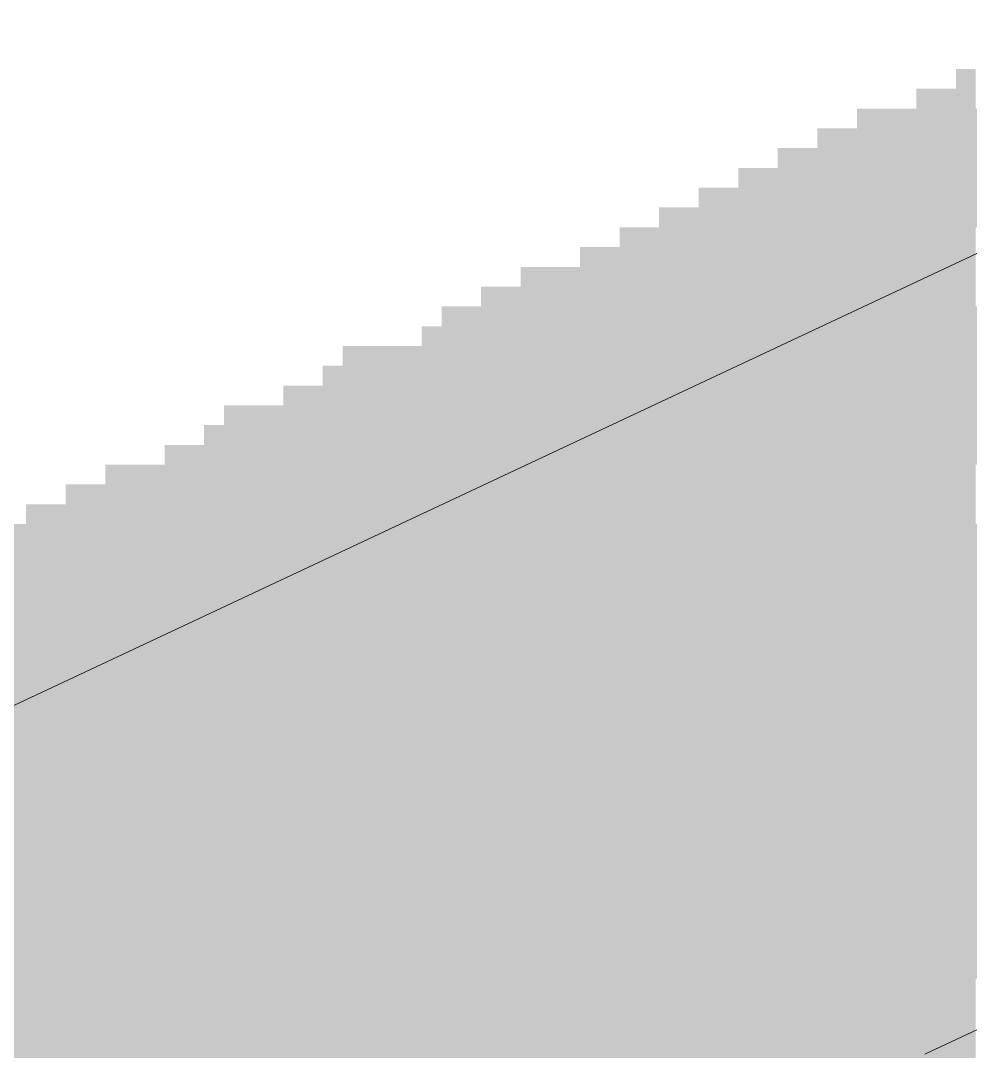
# Paper-space layout '03 3D Building and Roof' of a CAD drawing. Header units: millimetres. Extents: x 5 to 415, y 5 to 292.
# Drawn here: x 249.03 to 253.65, y 86.31 to 91.33 of the extents above; entities that cross this region are included whole.
import ezdxf

# ---------------------------------------------------------------- set-up
doc = ezdxf.new("R2010")
doc.units = ezdxf.units.MM
doc.layers.add('EXISTING', color=7, linetype='Continuous')
doc.layers.add('IMAGES', color=7, linetype='Continuous')

# ---------------------------------------------------------------- blocks, each defined once
blk = doc.blocks.new('SHEET_03')
at = {"layer": 'EXISTING', "color": 250, "lineweight": 9}
for p, q in [((226.0519, 77.2264), (265.0701, 95.5444)), ((253.432, 86.2974), (255.2428, 87.1475))]:
    blk.add_line(p, q, dxfattribs=at)
at = {"layer": 'IMAGES', "color": 7}
for points in [[(253.5836, 91.0014), (253.68, 91.0014), (253.5836, 91.0978), (253.68, 91.0978)], [(253.3909, 90.905), (253.4873, 90.905), (253.3909, 91.0014), (253.4873, 91.0014)], [(253.4873, 90.905), (253.5836, 90.905), (253.4873, 91.0014), (253.5836, 91.0014)], [(253.5836, 90.905), (253.68, 90.905), (253.5836, 91.0014), (253.68, 91.0014)], [(253.1018, 90.8086), (253.2945, 90.8086), (253.1018, 90.905), (253.2945, 90.905)], [(253.2945, 90.8086), (253.3909, 90.8086), (253.2945, 90.905), (253.3909, 90.905)], [(253.3909, 90.8086), (253.5836, 90.8086), (253.3909, 90.905), (253.5836, 90.905)], [(253.5836, 90.8086), (254.74, 90.8086), (253.5836, 90.905), (254.74, 90.905)], [(252.9091, 90.7122), (253.0055, 90.7122), (252.9091, 90.8086), (253.0055, 90.8086)], [(253.0055, 90.7122), (253.1018, 90.7122), (253.0055, 90.8086), (253.1018, 90.8086)], [(253.1018, 90.7122), (253.1982, 90.7122), (253.1018, 90.8086), (253.1982, 90.8086)], [(253.1982, 90.7122), (253.3909, 90.7122), (253.1982, 90.8086), (253.3909, 90.8086)], [(253.3909, 90.7122), (254.5473, 90.7122), (253.3909, 90.8086), (254.5473, 90.8086)], [(252.7164, 90.6158), (252.8127, 90.6158), (252.7164, 90.7122), (252.8127, 90.7122)], [(252.8127, 90.6158), (252.9091, 90.6158), (252.8127, 90.7122), (252.9091, 90.7122)], [(252.9091, 90.6158), (253.0055, 90.6158), (252.9091, 90.7122), (253.0055, 90.7122)], [(253.0055, 90.6158), (253.1018, 90.6158), (253.0055, 90.7122), (253.1018, 90.7122)], [(253.1018, 90.6158), (253.1982, 90.6158), (253.1018, 90.7122), (253.1982, 90.7122)], [(253.1982, 90.6158), (254.3545, 90.6158), (253.1982, 90.7122), (254.3545, 90.7122)], [(252.5236, 90.5194), (252.62, 90.5194), (252.5236, 90.6158), (252.62, 90.6158)], [(252.62, 90.5194), (252.7164, 90.5194), (252.62, 90.6158), (252.7164, 90.6158)], [(252.7164, 90.5194), (252.9091, 90.5194), (252.7164, 90.6158), (252.9091, 90.6158)], [(252.9091, 90.5194), (253.0055, 90.5194), (252.9091, 90.6158), (253.0055, 90.6158)], [(253.0055, 90.5194), (253.1018, 90.5194), (253.0055, 90.6158), (253.1018, 90.6158)], [(253.1018, 90.5194), (254.0655, 90.5194), (253.1018, 90.6158), (254.0655, 90.6158)], [(252.3309, 90.423), (252.4273, 90.423), (252.3309, 90.5194), (252.4273, 90.5194)], [(252.4273, 90.423), (252.5236, 90.423), (252.4273, 90.5194), (252.5236, 90.5194)], [(252.5236, 90.423), (252.62, 90.423), (252.5236, 90.5194), (252.62, 90.5194)], [(252.62, 90.423), (252.7164, 90.423), (252.62, 90.5194), (252.7164, 90.5194)], [(252.7164, 90.423), (253.9691, 90.423), (252.7164, 90.5194), (253.9691, 90.5194)], [(252.1382, 90.3266), (252.2345, 90.3266), (252.1382, 90.423), (252.2345, 90.423)], [(252.2345, 90.3266), (252.3309, 90.3266), (252.2345, 90.423), (252.3309, 90.423)], [(252.3309, 90.3266), (252.5236, 90.3266), (252.3309, 90.423), (252.5236, 90.423)], [(252.5236, 90.3266), (252.62, 90.3266), (252.5236, 90.423), (252.62, 90.423)], [(252.62, 90.3266), (253.7764, 90.3266), (252.62, 90.423), (253.7764, 90.423)], [(251.9455, 90.2302), (252.0418, 90.2302), (251.9455, 90.3266), (252.0418, 90.3266)], [(252.0418, 90.2302), (252.1382, 90.2302), (252.0418, 90.3266), (252.1382, 90.3266)], [(252.1382, 90.2302), (252.2345, 90.2302), (252.1382, 90.3266), (252.2345, 90.3266)], [(252.2345, 90.2302), (253.4873, 90.2302), (252.2345, 90.3266), (253.4873, 90.3266)], [(253.4873, 90.2302), (253.5836, 90.2302), (253.4873, 90.3266), (253.5836, 90.3266)], [(253.5836, 90.2302), (253.68, 90.2302), (253.5836, 90.3266), (253.68, 90.3266)], [(251.7527, 90.1338), (251.8491, 90.1338), (251.7527, 90.2302), (251.8491, 90.2302)], [(251.8491, 90.1338), (251.9455, 90.1338), (251.8491, 90.2302), (251.9455, 90.2302)], [(251.9455, 90.1338), (252.0418, 90.1338), (251.9455, 90.2302), (252.0418, 90.2302)], [(252.0418, 90.1338), (252.1382, 90.1338), (252.0418, 90.2302), (252.1382, 90.2302)], [(252.1382, 90.1338), (253.2945, 90.1338), (252.1382, 90.2302), (253.2945, 90.2302)], [(253.2945, 90.1338), (253.3909, 90.1338), (253.2945, 90.2302), (253.3909, 90.2302)], [(253.3909, 90.1338), (253.4873, 90.1338), (253.3909, 90.2302), (253.4873, 90.2302)], [(253.4873, 90.1338), (253.5836, 90.1338), (253.4873, 90.2302), (253.5836, 90.2302)], [(253.5836, 90.1338), (253.68, 90.1338), (253.5836, 90.2302), (253.68, 90.2302)], [(251.4636, 90.0374), (251.6564, 90.0374), (251.4636, 90.1338), (251.6564, 90.1338)], [(251.6564, 90.0374), (251.8491, 90.0374), (251.6564, 90.1338), (251.8491, 90.1338)], [(251.8491, 90.0374), (252.0418, 90.0374), (251.8491, 90.1338), (252.0418, 90.1338)], [(252.0418, 90.0374), (253.1018, 90.0374), (252.0418, 90.1338), (253.1018, 90.1338)], [(253.1018, 90.0374), (253.1982, 90.0374), (253.1018, 90.1338), (253.1982, 90.1338)], [(253.1982, 90.0374), (253.2945, 90.0374), (253.1982, 90.1338), (253.2945, 90.1338)], [(253.2945, 90.0374), (253.3909, 90.0374), (253.2945, 90.1338), (253.3909, 90.1338)], [(253.3909, 90.0374), (253.4873, 90.0374), (253.3909, 90.1338), (253.4873, 90.1338)], [(253.4873, 90.0374), (253.5836, 90.0374), (253.4873, 90.1338), (253.5836, 90.1338)], [(253.5836, 90.0374), (253.68, 90.0374), (253.5836, 90.1338), (253.68, 90.1338)], [(251.2709, 89.941), (251.3673, 89.941), (251.2709, 90.0374), (251.3673, 90.0374)], [(251.3673, 89.941), (251.4636, 89.941), (251.3673, 90.0374), (251.4636, 90.0374)], [(251.4636, 89.941), (251.56, 89.941), (251.4636, 90.0374), (251.56, 90.0374)], [(251.56, 89.941), (251.6564, 89.941), (251.56, 90.0374), (251.6564, 90.0374)], [(251.6564, 89.941), (252.9091, 89.941), (251.6564, 90.0374), (252.9091, 90.0374)], [(252.9091, 89.941), (253.0055, 89.941), (252.9091, 90.0374), (253.0055, 90.0374)], [(253.0055, 89.941), (253.1018, 89.941), (253.0055, 90.0374), (253.1018, 90.0374)], [(253.1018, 89.941), (253.1982, 89.941), (253.1018, 90.0374), (253.1982, 90.0374)], [(253.1982, 89.8446), (253.2945, 89.8446), (253.1982, 90.0374), (253.2945, 90.0374)], [(253.2945, 89.941), (253.3909, 89.941), (253.2945, 90.0374), (253.3909, 90.0374)], [(253.3909, 89.941), (253.4873, 89.941), (253.3909, 90.0374), (253.4873, 90.0374)], [(253.4873, 89.941), (253.5836, 89.941), (253.4873, 90.0374), (253.5836, 90.0374)], [(253.5836, 89.941), (253.68, 89.941), (253.5836, 90.0374), (253.68, 90.0374)], [(251.0782, 89.8446), (251.1745, 89.8446), (251.0782, 89.941), (251.1745, 89.941)], [(251.1745, 89.8446), (251.2709, 89.8446), (251.1745, 89.941), (251.2709, 89.941)], [(251.2709, 89.8446), (251.3673, 89.8446), (251.2709, 89.941), (251.3673, 89.941)], [(251.3673, 89.8446), (251.4636, 89.8446), (251.3673, 89.941), (251.4636, 89.941)], [(251.4636, 89.8446), (251.56, 89.8446), (251.4636, 89.941), (251.56, 89.941)], [(251.56, 89.8446), (252.62, 89.8446), (251.56, 89.941), (252.62, 89.941)], [(252.62, 89.8446), (252.8127, 89.8446), (252.62, 89.941), (252.8127, 89.941)], [(252.8127, 89.8446), (252.9091, 89.8446), (252.8127, 89.941), (252.9091, 89.941)], [(252.9091, 89.8446), (253.0055, 89.8446), (252.9091, 89.941), (253.0055, 89.941)], [(253.0055, 89.8446), (253.1018, 89.8446), (253.0055, 89.941), (253.1018, 89.941)], [(253.1018, 89.8446), (253.1982, 89.8446), (253.1018, 89.941), (253.1982, 89.941)], [(253.2945, 89.8446), (253.3909, 89.8446), (253.2945, 89.941), (253.3909, 89.941)], [(253.3909, 89.8446), (253.5836, 89.8446), (253.3909, 89.941), (253.5836, 89.941)], [(253.5836, 89.8446), (255.4145, 89.8446), (253.5836, 89.941), (255.4145, 89.941)], [(250.9818, 89.7482), (251.0782, 89.7482), (250.9818, 89.8446), (251.0782, 89.8446)], [(251.0782, 89.7482), (251.1745, 89.7482), (251.0782, 89.8446), (251.1745, 89.8446)], [(251.1745, 89.7482), (251.3673, 89.7482), (251.1745, 89.8446), (251.3673, 89.8446)], [(251.3673, 89.7482), (252.5236, 89.7482), (251.3673, 89.8446), (252.5236, 89.8446)], [(252.5236, 89.7482), (252.62, 89.7482), (252.5236, 89.8446), (252.62, 89.8446)], [(252.62, 89.7482), (252.7164, 89.7482), (252.62, 89.8446), (252.7164, 89.8446)], [(252.7164, 89.7482), (252.8127, 89.7482), (252.7164, 89.8446), (252.8127, 89.8446)], [(252.8127, 89.7482), (253.0055, 89.7482), (252.8127, 89.8446), (253.0055, 89.8446)], [(253.0055, 89.7482), (253.1982, 89.7482), (253.0055, 89.8446), (253.1982, 89.8446)], [(253.1982, 89.7482), (253.2945, 89.7482), (253.1982, 89.8446), (253.2945, 89.8446)], [(253.2945, 89.7482), (255.0291, 89.7482), (253.2945, 89.8446), (255.0291, 89.8446)], [(250.5964, 89.6518), (250.8855, 89.6518), (250.5964, 89.7482), (250.8855, 89.7482)], [(250.8855, 89.6518), (251.0782, 89.6518), (250.8855, 89.7482), (251.0782, 89.7482)], [(251.0782, 89.6518), (252.3309, 89.6518), (251.0782, 89.7482), (252.3309, 89.7482)], [(252.3309, 89.6518), (252.5236, 89.6518), (252.3309, 89.7482), (252.5236, 89.7482)], [(252.5236, 89.6518), (252.62, 89.6518), (252.5236, 89.7482), (252.62, 89.7482)], [(252.62, 89.6518), (252.7164, 89.6518), (252.62, 89.7482), (252.7164, 89.7482)], [(252.7164, 89.6518), (252.8127, 89.6518), (252.7164, 89.7482), (252.8127, 89.7482)], [(252.8127, 89.6518), (252.9091, 89.6518), (252.8127, 89.7482), (252.9091, 89.7482)], [(252.9091, 89.6518), (253.0055, 89.6518), (252.9091, 89.7482), (253.0055, 89.7482)], [(253.0055, 89.6518), (253.1982, 89.6518), (253.0055, 89.7482), (253.1982, 89.7482)], [(253.1982, 89.6518), (254.9327, 89.6518), (253.1982, 89.7482), (254.9327, 89.7482)], [(250.5, 89.5554), (250.5964, 89.5554), (250.5, 89.6518), (250.5964, 89.6518)], [(250.5964, 89.5554), (250.6927, 89.5554), (250.5964, 89.6518), (250.6927, 89.6518)], [(250.6927, 89.5554), (250.7891, 89.5554), (250.6927, 89.6518), (250.7891, 89.6518)], [(250.7891, 89.5554), (250.8855, 89.5554), (250.7891, 89.6518), (250.8855, 89.6518)], [(250.8855, 89.5554), (252.0418, 89.5554), (250.8855, 89.6518), (252.0418, 89.6518)], [(252.0418, 89.5554), (252.1382, 89.5554), (252.0418, 89.6518), (252.1382, 89.6518)], [(252.1382, 89.5554), (252.2345, 89.5554), (252.1382, 89.6518), (252.2345, 89.6518)], [(252.2345, 89.5554), (252.3309, 89.5554), (252.2345, 89.6518), (252.3309, 89.6518)], [(252.3309, 89.5554), (252.4273, 89.5554), (252.3309, 89.6518), (252.4273, 89.6518)], [(252.4273, 89.5554), (252.5236, 89.5554), (252.4273, 89.6518), (252.5236, 89.6518)], [(252.5236, 89.5554), (252.7164, 89.5554), (252.5236, 89.6518), (252.7164, 89.6518)], [(252.7164, 89.5554), (252.8127, 89.5554), (252.7164, 89.6518), (252.8127, 89.6518)], [(252.8127, 89.5554), (254.8364, 89.5554), (252.8127, 89.6518), (254.8364, 89.6518)], [(250.3073, 89.4589), (250.4036, 89.4589), (250.3073, 89.5554), (250.4036, 89.5554)], [(250.4036, 89.4589), (250.5, 89.4589), (250.4036, 89.5554), (250.5, 89.5554)], [(250.5, 89.4589), (250.5964, 89.4589), (250.5, 89.5554), (250.5964, 89.5554)], [(250.5964, 89.4589), (250.6927, 89.4589), (250.5964, 89.5554), (250.6927, 89.5554)], [(250.6927, 89.4589), (250.7891, 89.4589), (250.6927, 89.5554), (250.7891, 89.5554)], [(250.7891, 89.4589), (251.9455, 89.4589), (250.7891, 89.5554), (251.9455, 89.5554)], [(251.9455, 89.4589), (252.0418, 89.4589), (251.9455, 89.5554), (252.0418, 89.5554)], [(252.0418, 89.4589), (252.1382, 89.4589), (252.0418, 89.5554), (252.1382, 89.5554)], [(252.1382, 89.4589), (252.2345, 89.4589), (252.1382, 89.5554), (252.2345, 89.5554)], [(252.2345, 89.4589), (252.3309, 89.4589), (252.2345, 89.5554), (252.3309, 89.5554)], [(252.3309, 89.4589), (252.4273, 89.4589), (252.3309, 89.5554), (252.4273, 89.5554)], [(252.4273, 89.4589), (252.5236, 89.4589), (252.4273, 89.5554), (252.5236, 89.5554)], [(252.5236, 89.4589), (252.62, 89.4589), (252.5236, 89.5554), (252.62, 89.5554)], [(252.62, 89.4589), (252.7164, 89.4589), (252.62, 89.5554), (252.7164, 89.5554)], [(252.7164, 89.4589), (254.4509, 89.4589), (252.7164, 89.5554), (254.4509, 89.5554)], [(250.0182, 89.3625), (250.1145, 89.3625), (250.0182, 89.4589), (250.1145, 89.4589)], [(250.1145, 89.3625), (250.2109, 89.3625), (250.1145, 89.4589), (250.2109, 89.4589)], [(250.2109, 89.3625), (250.3073, 89.3625), (250.2109, 89.4589), (250.3073, 89.4589)], [(250.3073, 89.3625), (250.4036, 89.3625), (250.3073, 89.4589), (250.4036, 89.4589)], [(250.4036, 89.3625), (251.6564, 89.3625), (250.4036, 89.4589), (251.6564, 89.4589)], [(251.6564, 89.3625), (251.7527, 89.3625), (251.6564, 89.4589), (251.7527, 89.4589)], [(251.7527, 89.3625), (251.8491, 89.3625), (251.7527, 89.4589), (251.8491, 89.4589)], [(251.8491, 89.3625), (251.9455, 89.3625), (251.8491, 89.4589), (251.9455, 89.4589)], [(251.9455, 89.3625), (252.0418, 89.3625), (251.9455, 89.4589), (252.0418, 89.4589)], [(252.0418, 89.3625), (252.1382, 89.3625), (252.0418, 89.4589), (252.1382, 89.4589)], [(252.1382, 89.3625), (252.2345, 89.3625), (252.1382, 89.4589), (252.2345, 89.4589)], [(252.2345, 89.3625), (252.3309, 89.3625), (252.2345, 89.4589), (252.3309, 89.4589)], [(252.3309, 89.3625), (252.4273, 89.3625), (252.3309, 89.4589), (252.4273, 89.4589)], [(252.4273, 89.3625), (254.4509, 89.3625), (252.4273, 89.4589), (254.4509, 89.4589)], [(249.9218, 89.2661), (250.0182, 89.2661), (249.9218, 89.3625), (250.0182, 89.3625)], [(250.0182, 89.2661), (250.1145, 89.2661), (250.0182, 89.3625), (250.1145, 89.3625)], [(250.1145, 89.2661), (250.2109, 89.2661), (250.1145, 89.3625), (250.2109, 89.3625)], [(250.2109, 89.2661), (250.3073, 89.2661), (250.2109, 89.3625), (250.3073, 89.3625)], [(250.3073, 89.2661), (251.4636, 89.2661), (250.3073, 89.3625), (251.4636, 89.3625)], [(251.4636, 89.2661), (251.56, 89.2661), (251.4636, 89.3625), (251.56, 89.3625)], [(251.56, 89.2661), (251.6564, 89.2661), (251.56, 89.3625), (251.6564, 89.3625)], [(251.6564, 89.2661), (251.7527, 89.2661), (251.6564, 89.3625), (251.7527, 89.3625)], [(251.7527, 89.2661), (251.8491, 89.2661), (251.7527, 89.3625), (251.8491, 89.3625)], [(251.8491, 89.2661), (252.0418, 89.2661), (251.8491, 89.3625), (252.0418, 89.3625)], [(252.0418, 89.2661), (252.1382, 89.2661), (252.0418, 89.3625), (252.1382, 89.3625)], [(252.1382, 89.2661), (252.2345, 89.2661), (252.1382, 89.3625), (252.2345, 89.3625)], [(252.2345, 89.2661), (252.3309, 89.2661), (252.2345, 89.3625), (252.3309, 89.3625)], [(252.3309, 89.2661), (254.2582, 89.2661), (252.3309, 89.3625), (254.2582, 89.3625)], [(249.7291, 89.1697), (249.8255, 89.1697), (249.7291, 89.2661), (249.8255, 89.2661)], [(249.8255, 89.1697), (250.0182, 89.1697), (249.8255, 89.2661), (250.0182, 89.2661)], [(250.0182, 89.1697), (250.1145, 89.1697), (250.0182, 89.2661), (250.1145, 89.2661)], [(250.1145, 89.1697), (250.2109, 89.1697), (250.1145, 89.2661), (250.2109, 89.2661)], [(250.2109, 89.1697), (251.1745, 89.1697), (250.2109, 89.2661), (251.1745, 89.2661)], [(251.1745, 89.1697), (251.3673, 89.1697), (251.1745, 89.2661), (251.3673, 89.2661)], [(251.3673, 89.1697), (251.4636, 89.1697), (251.3673, 89.2661), (251.4636, 89.2661)], [(251.4636, 89.1697), (251.56, 89.1697), (251.4636, 89.2661), (251.56, 89.2661)], [(251.56, 89.1697), (251.8491, 89.1697), (251.56, 89.2661), (251.8491, 89.2661)], [(251.8491, 89.1697), (252.1382, 89.1697), (251.8491, 89.2661), (252.1382, 89.2661)], [(252.1382, 89.1697), (254.0655, 89.1697), (252.1382, 89.2661), (254.0655, 89.2661)], [(249.44, 89.0733), (249.5364, 89.0733), (249.44, 89.1697), (249.5364, 89.1697)], [(249.5364, 89.0733), (249.6327, 89.0733), (249.5364, 89.1697), (249.6327, 89.1697)], [(249.6327, 89.0733), (249.7291, 89.0733), (249.6327, 89.1697), (249.7291, 89.1697)], [(249.7291, 89.0733), (249.8255, 89.0733), (249.7291, 89.1697), (249.8255, 89.1697)], [(249.8255, 89.0733), (251.0782, 89.0733), (249.8255, 89.1697), (251.0782, 89.1697)], [(251.0782, 89.0733), (251.1745, 89.0733), (251.0782, 89.1697), (251.1745, 89.1697)], [(251.1745, 89.0733), (251.2709, 89.0733), (251.1745, 89.1697), (251.2709, 89.1697)], [(251.2709, 89.0733), (251.3673, 89.0733), (251.2709, 89.1697), (251.3673, 89.1697)], [(251.3673, 88.9769), (251.4636, 88.9769), (251.3673, 89.1697), (251.4636, 89.1697)], [(251.4636, 89.0733), (251.56, 89.0733), (251.4636, 89.1697), (251.56, 89.1697)], [(251.56, 89.0733), (251.6564, 89.0733), (251.56, 89.1697), (251.6564, 89.1697)], [(251.6564, 89.0733), (251.7527, 89.0733), (251.6564, 89.1697), (251.7527, 89.1697)], [(251.7527, 89.0733), (251.8491, 89.0733), (251.7527, 89.1697), (251.8491, 89.1697)], [(251.8491, 89.0733), (253.68, 89.0733), (251.8491, 89.1697), (253.68, 89.1697)], [(249.2473, 88.9769), (249.3436, 88.9769), (249.2473, 89.0733), (249.3436, 89.0733)], [(249.3436, 88.9769), (249.44, 88.9769), (249.3436, 89.0733), (249.44, 89.0733)], [(249.44, 88.9769), (249.5364, 88.9769), (249.44, 89.0733), (249.5364, 89.0733)], [(249.5364, 88.9769), (249.7291, 88.9769), (249.5364, 89.0733), (249.7291, 89.0733)], [(249.7291, 88.9769), (250.8855, 88.9769), (249.7291, 89.0733), (250.8855, 89.0733)], [(250.8855, 88.9769), (250.9818, 88.9769), (250.8855, 89.0733), (250.9818, 89.0733)], [(250.9818, 88.9769), (251.0782, 88.9769), (250.9818, 89.0733), (251.0782, 89.0733)], [(251.0782, 88.9769), (251.1745, 88.9769), (251.0782, 89.0733), (251.1745, 89.0733)], [(251.1745, 88.9769), (251.3673, 88.9769), (251.1745, 89.0733), (251.3673, 89.0733)], [(251.4636, 88.9769), (251.56, 88.9769), (251.4636, 89.0733), (251.56, 89.0733)], [(251.56, 88.9769), (251.6564, 88.9769), (251.56, 89.0733), (251.6564, 89.0733)], [(251.6564, 88.9769), (253.5836, 88.9769), (251.6564, 89.0733), (253.5836, 89.0733)], [(253.5836, 88.9769), (253.68, 88.9769), (253.5836, 89.0733), (253.68, 89.0733)], [(249.0545, 88.8805), (249.1509, 88.8805), (249.0545, 88.9769), (249.1509, 88.9769)], [(249.1509, 88.8805), (249.2473, 88.8805), (249.1509, 88.9769), (249.2473, 88.9769)], [(249.2473, 88.8805), (249.3436, 88.8805), (249.2473, 88.9769), (249.3436, 88.9769)], [(249.3436, 88.8805), (249.44, 88.8805), (249.3436, 88.9769), (249.44, 88.9769)], [(249.44, 88.8805), (250.5964, 88.8805), (249.44, 88.9769), (250.5964, 88.9769)], [(250.5964, 88.7841), (250.6927, 88.7841), (250.5964, 88.9769), (250.6927, 88.9769)], [(250.6927, 88.8805), (250.7891, 88.8805), (250.6927, 88.9769), (250.7891, 88.9769)], [(250.7891, 88.8805), (250.8855, 88.8805), (250.7891, 88.9769), (250.8855, 88.9769)], [(250.8855, 88.8805), (250.9818, 88.8805), (250.8855, 88.9769), (250.9818, 88.9769)], [(250.9818, 88.8805), (251.0782, 88.8805), (250.9818, 88.9769), (251.0782, 88.9769)], [(251.0782, 88.8805), (251.1745, 88.8805), (251.0782, 88.9769), (251.1745, 88.9769)], [(251.1745, 88.8805), (251.2709, 88.8805), (251.1745, 88.9769), (251.2709, 88.9769)], [(251.2709, 88.8805), (251.3673, 88.8805), (251.2709, 88.9769), (251.3673, 88.9769)], [(251.3673, 88.8805), (251.4636, 88.8805), (251.3673, 88.9769), (251.4636, 88.9769)], [(251.4636, 88.8805), (253.3909, 88.8805), (251.4636, 88.9769), (253.3909, 88.9769)], [(253.3909, 88.8805), (253.4873, 88.8805), (253.3909, 88.9769), (253.4873, 88.9769)], [(253.4873, 88.8805), (253.5836, 88.8805), (253.4873, 88.9769), (253.5836, 88.9769)], [(253.5836, 88.8805), (253.68, 88.8805), (253.5836, 88.9769), (253.68, 88.9769)], [(248.9582, 88.7841), (249.0545, 88.7841), (248.9582, 88.8805), (249.0545, 88.8805)], [(249.0545, 88.7841), (249.1509, 88.7841), (249.0545, 88.8805), (249.1509, 88.8805)], [(249.1509, 88.7841), (249.2473, 88.7841), (249.1509, 88.8805), (249.2473, 88.8805)], [(249.2473, 88.7841), (250.5, 88.7841), (249.2473, 88.8805), (250.5, 88.8805)], [(250.5, 88.7841), (250.5964, 88.7841), (250.5, 88.8805), (250.5964, 88.8805)], [(250.6927, 88.7841), (250.7891, 88.7841), (250.6927, 88.8805), (250.7891, 88.8805)], [(250.7891, 88.7841), (250.9818, 88.7841), (250.7891, 88.8805), (250.9818, 88.8805)], [(250.9818, 88.7841), (251.0782, 88.7841), (250.9818, 88.8805), (251.0782, 88.8805)], [(251.0782, 88.7841), (251.1745, 88.7841), (251.0782, 88.8805), (251.1745, 88.8805)], [(251.1745, 88.7841), (251.2709, 88.7841), (251.1745, 88.8805), (251.2709, 88.8805)], [(251.2709, 88.7841), (253.1018, 88.7841), (251.2709, 88.8805), (253.1018, 88.8805)], [(253.1018, 88.6877), (253.2945, 88.6877), (253.1018, 88.8805), (253.2945, 88.8805)], [(253.2945, 88.7841), (253.3909, 88.7841), (253.2945, 88.8805), (253.3909, 88.8805)], [(253.3909, 88.7841), (253.5836, 88.7841), (253.3909, 88.8805), (253.5836, 88.8805)], [(253.5836, 88.7841), (258.4018, 88.7841), (253.5836, 88.8805), (258.4018, 88.8805)], [(248.9582, 88.6877), (249.0545, 88.6877), (248.9582, 88.7841), (249.0545, 88.7841)], [(249.0545, 88.6877), (250.2109, 88.6877), (249.0545, 88.7841), (250.2109, 88.7841)], [(250.2109, 88.6877), (250.3073, 88.6877), (250.2109, 88.7841), (250.3073, 88.7841)], [(250.3073, 88.6877), (250.4036, 88.6877), (250.3073, 88.7841), (250.4036, 88.7841)], [(250.4036, 88.6877), (250.5, 88.6877), (250.4036, 88.7841), (250.5, 88.7841)], [(250.5, 88.6877), (250.5964, 88.6877), (250.5, 88.7841), (250.5964, 88.7841)], [(250.5964, 88.6877), (250.8855, 88.6877), (250.5964, 88.7841), (250.8855, 88.7841)], [(250.8855, 88.6877), (251.0782, 88.6877), (250.8855, 88.7841), (251.0782, 88.7841)], [(251.0782, 88.6877), (253.0055, 88.6877), (251.0782, 88.7841), (253.0055, 88.7841)], [(253.0055, 88.6877), (253.1018, 88.6877), (253.0055, 88.7841), (253.1018, 88.7841)], [(253.2945, 88.6877), (253.3909, 88.6877), (253.2945, 88.7841), (253.3909, 88.7841)], [(253.3909, 88.6877), (258.1127, 88.6877), (253.3909, 88.7841), (258.1127, 88.7841)], [(248.9582, 88.5913), (250.0182, 88.5913), (248.9582, 88.6877), (250.0182, 88.6877)], [(250.0182, 88.5913), (250.1145, 88.5913), (250.0182, 88.6877), (250.1145, 88.6877)], [(250.1145, 88.5913), (250.2109, 88.5913), (250.1145, 88.6877), (250.2109, 88.6877)], [(250.2109, 88.5913), (250.3073, 88.5913), (250.2109, 88.6877), (250.3073, 88.6877)], [(250.3073, 88.5913), (250.4036, 88.5913), (250.3073, 88.6877), (250.4036, 88.6877)], [(250.4036, 88.5913), (250.5, 88.5913), (250.4036, 88.6877), (250.5, 88.6877)], [(250.5, 88.5913), (250.5964, 88.5913), (250.5, 88.6877), (250.5964, 88.6877)], [(250.5964, 88.5913), (250.6927, 88.5913), (250.5964, 88.6877), (250.6927, 88.6877)], [(250.6927, 88.5913), (250.8855, 88.5913), (250.6927, 88.6877), (250.8855, 88.6877)], [(250.8855, 88.5913), (252.5236, 88.5913), (250.8855, 88.6877), (252.5236, 88.6877)], [(252.5236, 88.5913), (252.7164, 88.5913), (252.5236, 88.6877), (252.7164, 88.6877)], [(252.7164, 88.5913), (252.8127, 88.5913), (252.7164, 88.6877), (252.8127, 88.6877)], [(252.8127, 88.5913), (252.9091, 88.5913), (252.8127, 88.6877), (252.9091, 88.6877)], [(252.9091, 88.5913), (253.0055, 88.5913), (252.9091, 88.6877), (253.0055, 88.6877)], [(253.0055, 88.5913), (253.1018, 88.5913), (253.0055, 88.6877), (253.1018, 88.6877)], [(253.1018, 88.5913), (253.1982, 88.5913), (253.1018, 88.6877), (253.1982, 88.6877)], [(253.1982, 88.5913), (253.2945, 88.5913), (253.1982, 88.6877), (253.2945, 88.6877)], [(253.2945, 88.5913), (257.92, 88.5913), (253.2945, 88.6877), (257.92, 88.6877)], [(248.6691, 88.4949), (249.8255, 88.4949), (248.6691, 88.5913), (249.8255, 88.5913)], [(249.8255, 88.4949), (249.9218, 88.4949), (249.8255, 88.5913), (249.9218, 88.5913)], [(249.9218, 88.4949), (250.0182, 88.4949), (249.9218, 88.5913), (250.0182, 88.5913)], [(250.0182, 88.4949), (250.1145, 88.4949), (250.0182, 88.5913), (250.1145, 88.5913)], [(250.1145, 88.4949), (250.4036, 88.4949), (250.1145, 88.5913), (250.4036, 88.5913)], [(250.4036, 88.4949), (250.5, 88.4949), (250.4036, 88.5913), (250.5, 88.5913)], [(250.5, 88.4949), (250.5964, 88.4949), (250.5, 88.5913), (250.5964, 88.5913)], [(250.5964, 88.4949), (252.4273, 88.4949), (250.5964, 88.5913), (252.4273, 88.5913)], [(252.4273, 88.4949), (252.5236, 88.4949), (252.4273, 88.5913), (252.5236, 88.5913)], [(252.5236, 88.4949), (252.62, 88.4949), (252.5236, 88.5913), (252.62, 88.5913)], [(252.62, 88.4949), (252.9091, 88.4949), (252.62, 88.5913), (252.9091, 88.5913)], [(252.9091, 88.4949), (253.0055, 88.4949), (252.9091, 88.5913), (253.0055, 88.5913)], [(253.0055, 88.4949), (257.7273, 88.4949), (253.0055, 88.5913), (257.7273, 88.5913)], [(248.4764, 88.3985), (249.6327, 88.3985), (248.4764, 88.4949), (249.6327, 88.4949)], [(249.6327, 88.3985), (249.7291, 88.3985), (249.6327, 88.4949), (249.7291, 88.4949)], [(249.7291, 88.3985), (249.8255, 88.3985), (249.7291, 88.4949), (249.8255, 88.4949)], [(249.8255, 88.3985), (249.9218, 88.3985), (249.8255, 88.4949), (249.9218, 88.4949)], [(249.9218, 88.3985), (250.0182, 88.3985), (249.9218, 88.4949), (250.0182, 88.4949)], [(250.0182, 88.3985), (250.1145, 88.3985), (250.0182, 88.4949), (250.1145, 88.4949)], [(250.1145, 88.3985), (250.2109, 88.3985), (250.1145, 88.4949), (250.2109, 88.4949)], [(250.2109, 88.3985), (250.3073, 88.3985), (250.2109, 88.4949), (250.3073, 88.4949)], [(250.3073, 88.3985), (250.4036, 88.3985), (250.3073, 88.4949), (250.4036, 88.4949)], [(250.4036, 88.3985), (252.1382, 88.3985), (250.4036, 88.4949), (252.1382, 88.4949)], [(252.1382, 88.3985), (252.2345, 88.3985), (252.1382, 88.4949), (252.2345, 88.4949)], [(252.2345, 88.3985), (252.4273, 88.3985), (252.2345, 88.4949), (252.4273, 88.4949)], [(252.4273, 88.3985), (252.5236, 88.3985), (252.4273, 88.4949), (252.5236, 88.4949)], [(252.5236, 88.3985), (252.62, 88.3985), (252.5236, 88.4949), (252.62, 88.4949)], [(252.62, 88.3985), (252.7164, 88.3985), (252.62, 88.4949), (252.7164, 88.4949)], [(252.7164, 88.3985), (252.8127, 88.3985), (252.7164, 88.4949), (252.8127, 88.4949)], [(252.8127, 88.3985), (252.9091, 88.3985), (252.8127, 88.4949), (252.9091, 88.4949)], [(252.9091, 88.3985), (257.6309, 88.3985), (252.9091, 88.4949), (257.6309, 88.4949)], [(248.2836, 88.3021), (249.44, 88.3021), (248.2836, 88.3985), (249.44, 88.3985)], [(249.44, 88.3021), (249.5364, 88.3021), (249.44, 88.3985), (249.5364, 88.3985)], [(249.5364, 88.3021), (249.6327, 88.3021), (249.5364, 88.3985), (249.6327, 88.3985)], [(249.6327, 88.3021), (249.7291, 88.3021), (249.6327, 88.3985), (249.7291, 88.3985)], [(249.7291, 88.2057), (249.8255, 88.2057), (249.7291, 88.3985), (249.8255, 88.3985)], [(249.8255, 88.3021), (249.9218, 88.3021), (249.8255, 88.3985), (249.9218, 88.3985)], [(249.9218, 88.3021), (250.0182, 88.3021), (249.9218, 88.3985), (250.0182, 88.3985)], [(250.0182, 88.3021), (250.1145, 88.3021), (250.0182, 88.3985), (250.1145, 88.3985)], [(250.1145, 88.3021), (250.3073, 88.3021), (250.1145, 88.3985), (250.3073, 88.3985)], [(250.3073, 88.3021), (252.0418, 88.3021), (250.3073, 88.3985), (252.0418, 88.3985)], [(252.0418, 88.3021), (252.1382, 88.3021), (252.0418, 88.3985), (252.1382, 88.3985)], [(252.1382, 88.3021), (252.2345, 88.3021), (252.1382, 88.3985), (252.2345, 88.3985)], [(252.2345, 88.2057), (252.3309, 88.2057), (252.2345, 88.3985), (252.3309, 88.3985)], [(252.3309, 88.3021), (252.4273, 88.3021), (252.3309, 88.3985), (252.4273, 88.3985)], [(252.4273, 88.3021), (252.5236, 88.3021), (252.4273, 88.3985), (252.5236, 88.3985)], [(252.5236, 88.3021), (252.7164, 88.3021), (252.5236, 88.3985), (252.7164, 88.3985)], [(252.7164, 88.3021), (257.3418, 88.3021), (252.7164, 88.3985), (257.3418, 88.3985)], [(247.9945, 88.2057), (249.1509, 88.2057), (247.9945, 88.3021), (249.1509, 88.3021)], [(249.1509, 88.2057), (249.2473, 88.2057), (249.1509, 88.3021), (249.2473, 88.3021)], [(249.2473, 88.2057), (249.3436, 88.2057), (249.2473, 88.3021), (249.3436, 88.3021)], [(249.3436, 88.2057), (249.44, 88.2057), (249.3436, 88.3021), (249.44, 88.3021)], [(249.44, 88.2057), (249.5364, 88.2057), (249.44, 88.3021), (249.5364, 88.3021)], [(249.5364, 88.2057), (249.6327, 88.2057), (249.5364, 88.3021), (249.6327, 88.3021)], [(249.6327, 88.2057), (249.7291, 88.2057), (249.6327, 88.3021), (249.7291, 88.3021)], [(249.8255, 88.2057), (250.0182, 88.2057), (249.8255, 88.3021), (250.0182, 88.3021)], [(250.0182, 88.2057), (251.9455, 88.2057), (250.0182, 88.3021), (251.9455, 88.3021)], [(251.9455, 88.2057), (252.0418, 88.2057), (251.9455, 88.3021), (252.0418, 88.3021)], [(252.0418, 88.2057), (252.1382, 88.2057), (252.0418, 88.3021), (252.1382, 88.3021)], [(252.1382, 88.2057), (252.2345, 88.2057), (252.1382, 88.3021), (252.2345, 88.3021)], [(252.3309, 88.2057), (257.1491, 88.2057), (252.3309, 88.3021), (257.1491, 88.3021)], [(247.8018, 88.1093), (249.0545, 88.1093), (247.8018, 88.2057), (249.0545, 88.2057)], [(249.0545, 88.1093), (249.1509, 88.1093), (249.0545, 88.2057), (249.1509, 88.2057)], [(249.1509, 88.1093), (249.2473, 88.1093), (249.1509, 88.2057), (249.2473, 88.2057)], [(249.2473, 88.1093), (249.3436, 88.1093), (249.2473, 88.2057), (249.3436, 88.2057)], [(249.3436, 88.1093), (249.44, 88.1093), (249.3436, 88.2057), (249.44, 88.2057)], [(249.44, 88.1093), (249.5364, 88.1093), (249.44, 88.2057), (249.5364, 88.2057)], [(249.5364, 88.1093), (249.6327, 88.1093), (249.5364, 88.2057), (249.6327, 88.2057)], [(249.6327, 88.1093), (249.7291, 88.1093), (249.6327, 88.2057), (249.7291, 88.2057)], [(249.7291, 88.1093), (249.8255, 88.1093), (249.7291, 88.2057), (249.8255, 88.2057)], [(249.8255, 88.1093), (251.7527, 88.1093), (249.8255, 88.2057), (251.7527, 88.2057)], [(251.7527, 88.1093), (251.8491, 88.1093), (251.7527, 88.2057), (251.8491, 88.2057)], [(251.8491, 88.1093), (252.1382, 88.1093), (251.8491, 88.2057), (252.1382, 88.2057)], [(252.1382, 88.1093), (252.2345, 88.1093), (252.1382, 88.2057), (252.2345, 88.2057)], [(252.2345, 88.1093), (256.9564, 88.1093), (252.2345, 88.2057), (256.9564, 88.2057)], [(248.9582, 88.0129), (249.0545, 88.0129), (248.9582, 88.1093), (249.0545, 88.1093)], [(249.0545, 88.0129), (249.1509, 88.0129), (249.0545, 88.1093), (249.1509, 88.1093)], [(249.1509, 88.0129), (249.2473, 88.0129), (249.1509, 88.1093), (249.2473, 88.1093)], [(249.2473, 88.0129), (249.3436, 88.0129), (249.2473, 88.1093), (249.3436, 88.1093)], [(249.3436, 88.0129), (249.44, 88.0129), (249.3436, 88.1093), (249.44, 88.1093)], [(249.44, 88.0129), (249.5364, 88.0129), (249.44, 88.1093), (249.5364, 88.1093)], [(249.5364, 88.0129), (251.56, 88.0129), (249.5364, 88.1093), (251.56, 88.1093)], [(251.56, 88.0129), (251.6564, 88.0129), (251.56, 88.1093), (251.6564, 88.1093)], [(251.6564, 88.0129), (251.7527, 88.0129), (251.6564, 88.1093), (251.7527, 88.1093)], [(251.7527, 88.0129), (251.8491, 88.0129), (251.7527, 88.1093), (251.8491, 88.1093)], [(251.8491, 88.0129), (256.6673, 88.0129), (251.8491, 88.1093), (256.6673, 88.1093)], [(248.9582, 87.9165), (249.0545, 87.9165), (248.9582, 88.0129), (249.0545, 88.0129)], [(249.0545, 87.9165), (249.1509, 87.9165), (249.0545, 88.0129), (249.1509, 88.0129)], [(249.1509, 87.9165), (249.2473, 87.9165), (249.1509, 88.0129), (249.2473, 88.0129)], [(249.2473, 87.9165), (249.44, 87.9165), (249.2473, 88.0129), (249.44, 88.0129)], [(249.44, 87.9165), (251.2709, 87.9165), (249.44, 88.0129), (251.2709, 88.0129)], [(251.2709, 87.9165), (251.3673, 87.9165), (251.2709, 88.0129), (251.3673, 88.0129)], [(251.3673, 87.9165), (251.4636, 87.9165), (251.3673, 88.0129), (251.4636, 88.0129)], [(251.4636, 87.9165), (251.56, 87.9165), (251.4636, 88.0129), (251.56, 88.0129)], [(251.56, 87.9165), (251.6564, 87.9165), (251.56, 88.0129), (251.6564, 88.0129)], [(251.6564, 87.9165), (256.4745, 87.9165), (251.6564, 88.0129), (256.4745, 88.0129)], [(248.9582, 87.8201), (249.0545, 87.8201), (248.9582, 87.9165), (249.0545, 87.9165)], [(249.0545, 87.8201), (249.1509, 87.8201), (249.0545, 87.9165), (249.1509, 87.9165)], [(249.1509, 87.8201), (251.1745, 87.8201), (249.1509, 87.9165), (251.1745, 87.9165)], [(251.1745, 87.8201), (251.2709, 87.8201), (251.1745, 87.9165), (251.2709, 87.9165)], [(251.2709, 87.8201), (251.3673, 87.8201), (251.2709, 87.9165), (251.3673, 87.9165)], [(251.3673, 87.8201), (251.56, 87.8201), (251.3673, 87.9165), (251.56, 87.9165)], [(251.56, 87.8201), (256.1855, 87.8201), (251.56, 87.9165), (256.1855, 87.9165)], [(248.8618, 87.7237), (249.0545, 87.7237), (248.8618, 87.8201), (249.0545, 87.8201)], [(249.0545, 87.7237), (250.8855, 87.7237), (249.0545, 87.8201), (250.8855, 87.8201)], [(250.8855, 87.7237), (250.9818, 87.7237), (250.8855, 87.8201), (250.9818, 87.8201)], [(250.9818, 87.7237), (251.1745, 87.7237), (250.9818, 87.8201), (251.1745, 87.8201)], [(251.1745, 87.7237), (251.2709, 87.7237), (251.1745, 87.8201), (251.2709, 87.8201)], [(251.2709, 87.7237), (256.1855, 87.7237), (251.2709, 87.8201), (256.1855, 87.8201)], [(248.8618, 87.6273), (250.8855, 87.6273), (248.8618, 87.7237), (250.8855, 87.7237)], [(250.8855, 87.6273), (250.9818, 87.6273), (250.8855, 87.7237), (250.9818, 87.7237)], [(250.9818, 87.6273), (251.0782, 87.6273), (250.9818, 87.7237), (251.0782, 87.7237)], [(251.0782, 87.6273), (255.8, 87.6273), (251.0782, 87.7237), (255.8, 87.7237)], [(248.5727, 87.5309), (250.3073, 87.5309), (248.5727, 87.6273), (250.3073, 87.6273)], [(250.3073, 87.5309), (250.4036, 87.5309), (250.3073, 87.6273), (250.4036, 87.6273)], [(250.4036, 87.5309), (250.5, 87.5309), (250.4036, 87.6273), (250.5, 87.6273)], [(250.5, 87.5309), (250.5964, 87.5309), (250.5, 87.6273), (250.5964, 87.6273)], [(250.5964, 87.5309), (250.6927, 87.5309), (250.5964, 87.6273), (250.6927, 87.6273)], [(250.6927, 87.5309), (250.7891, 87.5309), (250.6927, 87.6273), (250.7891, 87.6273)], [(250.7891, 87.5309), (250.8855, 87.5309), (250.7891, 87.6273), (250.8855, 87.6273)], [(250.8855, 87.5309), (250.9818, 87.5309), (250.8855, 87.6273), (250.9818, 87.6273)], [(250.9818, 87.5309), (255.7036, 87.5309), (250.9818, 87.6273), (255.7036, 87.6273)], [(248.38, 87.4345), (250.1145, 87.4345), (248.38, 87.5309), (250.1145, 87.5309)], [(250.1145, 87.4345), (250.2109, 87.4345), (250.1145, 87.5309), (250.2109, 87.5309)], [(250.2109, 87.3381), (250.4036, 87.3381), (250.2109, 87.5309), (250.4036, 87.5309)], [(250.4036, 87.3381), (250.5, 87.3381), (250.4036, 87.5309), (250.5, 87.5309)], [(250.5, 87.4345), (250.5964, 87.4345), (250.5, 87.5309), (250.5964, 87.5309)], [(250.5964, 87.4345), (250.6927, 87.4345), (250.5964, 87.5309), (250.6927, 87.5309)], [(250.6927, 87.4345), (255.7036, 87.4345), (250.6927, 87.5309), (255.7036, 87.5309)], [(248.1873, 87.3381), (250.0182, 87.3381), (248.1873, 87.4345), (250.0182, 87.4345)], [(250.0182, 87.3381), (250.1145, 87.3381), (250.0182, 87.4345), (250.1145, 87.4345)], [(250.1145, 87.3381), (250.2109, 87.3381), (250.1145, 87.4345), (250.2109, 87.4345)], [(250.5, 87.3381), (255.2218, 87.3381), (250.5, 87.4345), (255.2218, 87.4345)], [(247.9945, 87.2417), (249.7291, 87.2417), (247.9945, 87.3381), (249.7291, 87.3381)], [(249.7291, 87.2417), (249.8255, 87.2417), (249.7291, 87.3381), (249.8255, 87.3381)], [(249.8255, 87.2417), (249.9218, 87.2417), (249.8255, 87.3381), (249.9218, 87.3381)], [(249.9218, 87.2417), (250.0182, 87.2417), (249.9218, 87.3381), (250.0182, 87.3381)], [(250.0182, 87.1453), (250.1145, 87.1453), (250.0182, 87.3381), (250.1145, 87.3381)], [(250.1145, 87.2417), (250.2109, 87.2417), (250.1145, 87.3381), (250.2109, 87.3381)], [(250.2109, 87.2417), (250.3073, 87.2417), (250.2109, 87.3381), (250.3073, 87.3381)], [(250.3073, 87.2417), (250.4036, 87.2417), (250.3073, 87.3381), (250.4036, 87.3381)], [(250.4036, 87.2417), (255.2218, 87.2417), (250.4036, 87.3381), (255.2218, 87.3381)], [(247.8018, 87.1453), (249.7291, 87.1453), (247.8018, 87.2417), (249.7291, 87.2417)], [(249.7291, 87.1453), (249.8255, 87.1453), (249.7291, 87.2417), (249.8255, 87.2417)], [(249.8255, 87.1453), (249.9218, 87.1453), (249.8255, 87.2417), (249.9218, 87.2417)], [(249.9218, 87.1453), (250.0182, 87.1453), (249.9218, 87.2417), (250.0182, 87.2417)], [(250.1145, 87.1453), (250.2109, 87.1453), (250.1145, 87.2417), (250.2109, 87.2417)], [(250.2109, 87.1453), (254.8364, 87.1453), (250.2109, 87.2417), (254.8364, 87.2417)], [(247.4164, 87.0489), (249.44, 87.0489), (247.4164, 87.1453), (249.44, 87.1453)], [(249.44, 87.0489), (249.5364, 87.0489), (249.44, 87.1453), (249.5364, 87.1453)], [(249.5364, 87.0489), (249.6327, 87.0489), (249.5364, 87.1453), (249.6327, 87.1453)], [(249.6327, 87.0489), (249.7291, 87.0489), (249.6327, 87.1453), (249.7291, 87.1453)], [(249.7291, 87.0489), (249.8255, 87.0489), (249.7291, 87.1453), (249.8255, 87.1453)], [(249.8255, 87.0489), (254.6436, 87.0489), (249.8255, 87.1453), (254.6436, 87.1453)], [(247.4164, 86.9525), (249.2473, 86.9525), (247.4164, 87.0489), (249.2473, 87.0489)], [(249.2473, 86.9525), (249.3436, 86.9525), (249.2473, 87.0489), (249.3436, 87.0489)], [(249.3436, 86.9525), (249.44, 86.9525), (249.3436, 87.0489), (249.44, 87.0489)], [(249.44, 86.9525), (249.8255, 86.9525), (249.44, 87.0489), (249.8255, 87.0489)], [(249.8255, 86.9525), (254.4509, 86.9525), (249.8255, 87.0489), (254.4509, 87.0489)], [(247.1273, 86.8561), (249.0545, 86.8561), (247.1273, 86.9525), (249.0545, 86.9525)], [(249.0545, 86.7597), (249.1509, 86.7597), (249.0545, 86.9525), (249.1509, 86.9525)], [(249.1509, 86.8561), (249.2473, 86.8561), (249.1509, 86.9525), (249.2473, 86.9525)], [(249.2473, 86.8561), (249.3436, 86.8561), (249.2473, 86.9525), (249.3436, 86.9525)], [(249.3436, 86.8561), (249.44, 86.8561), (249.3436, 86.9525), (249.44, 86.9525)], [(249.44, 86.8561), (254.1618, 86.8561), (249.44, 86.9525), (254.1618, 86.9525)], [(248.9582, 86.7597), (249.0545, 86.7597), (248.9582, 86.8561), (249.0545, 86.8561)], [(249.1509, 86.7597), (249.2473, 86.7597), (249.1509, 86.8561), (249.2473, 86.8561)], [(249.2473, 86.7597), (254.1618, 86.7597), (249.2473, 86.8561), (254.1618, 86.8561)], [(248.9582, 86.6633), (249.0545, 86.6633), (248.9582, 86.7597), (249.0545, 86.7597)], [(249.0545, 86.6633), (249.1509, 86.6633), (249.0545, 86.7597), (249.1509, 86.7597)], [(249.1509, 86.6633), (253.7764, 86.6633), (249.1509, 86.7597), (253.7764, 86.7597)], [(248.8618, 86.5669), (253.68, 86.5669), (248.8618, 86.6633), (253.68, 86.6633)], [(248.6691, 86.4705), (253.5836, 86.4705), (248.6691, 86.5669), (253.5836, 86.5669)], [(253.5836, 86.3741), (253.68, 86.3741), (253.5836, 86.5669), (253.68, 86.5669)], [(248.5727, 86.3741), (253.2945, 86.3741), (248.5727, 86.4705), (253.2945, 86.4705)], [(253.2945, 86.3741), (253.4873, 86.3741), (253.2945, 86.4705), (253.4873, 86.4705)], [(253.4873, 86.3741), (253.5836, 86.3741), (253.4873, 86.4705), (253.5836, 86.4705)], [(248.0909, 86.1813), (252.9091, 86.1813), (248.0909, 86.3741), (252.9091, 86.3741)], [(252.9091, 86.2777), (253.0055, 86.2777), (252.9091, 86.3741), (253.0055, 86.3741)], [(253.0055, 86.2777), (253.1018, 86.2777), (253.0055, 86.3741), (253.1018, 86.3741)], [(253.1018, 86.2777), (253.2945, 86.2777), (253.1018, 86.3741), (253.2945, 86.3741)], [(253.2945, 86.2777), (253.4873, 86.2777), (253.2945, 86.3741), (253.4873, 86.3741)], [(253.4873, 86.2777), (253.5836, 86.2777), (253.4873, 86.3741), (253.5836, 86.3741)], [(253.5836, 86.2777), (253.68, 86.2777), (253.5836, 86.3741), (253.68, 86.3741)]]:
    blk.add_solid(points, dxfattribs=at)

psp = doc.layouts.new('03 3D Building and Roof')

# ---------------------------------------------------------------- block references
psp.add_blockref('SHEET_03', (0, 0))

doc.saveas('drawing.dxf')
